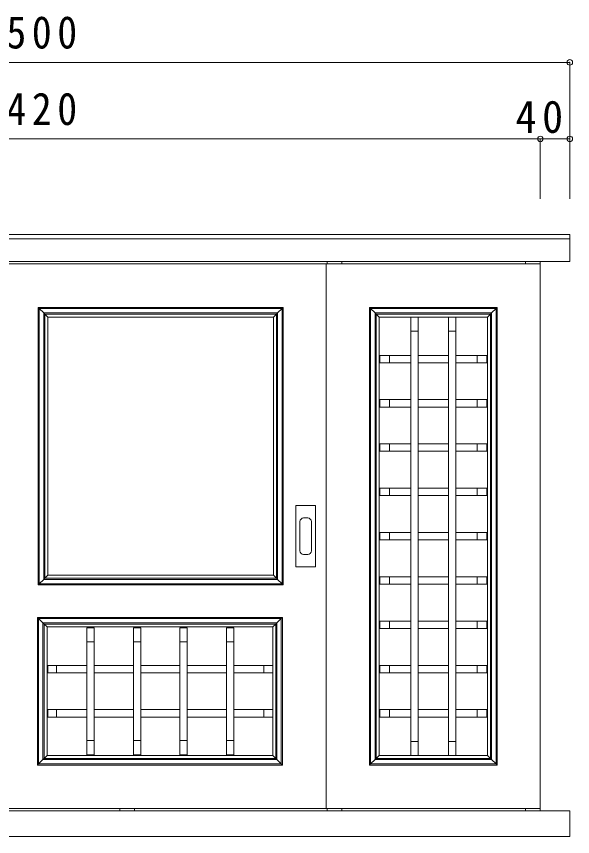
# Model space of a CAD drawing. Units: millimetres at full size, sheet at 1:15; details may follow other scales. Extents: x -2920 to 2930, y -2153 to 2088.
# Drawn here: x -954 to -200, y -138 to 973 of the extents above; entities that cross this region are included whole.
import ezdxf

# ---------------------------------------------------------------- set-up
doc = ezdxf.new("R2010")
doc.units = ezdxf.units.MM
doc.header["$LTSCALE"] = 15
doc.header["$PDMODE"] = 32
doc.header["$PDSIZE"] = 7.5
doc.layers.add('2-2', color=7, linetype='Continuous', lineweight=18)
doc.styles.add('ＭＳ ゴシック', font='')
doc.styles.get('ＭＳ ゴシック').set_extended_font_data('MS Gothic')

msp = doc.modelspace()

# ---------------------------------------------------------------- linework, layer by layer
at = {"layer": '2-2', "color": 4}
for p, q in [((-1703.61, 910.98), (-203.61, 910.98)), ((-1663.61, 807.31), (-243.61, 807.31)), ((-243.61, 807.31), (-203.61, 807.31))]:
    msp.add_line(p, q, dxfattribs=at)
at = {"layer": '2-2'}
for p, q in [((-203.61, 910.98), (-203.61, 807.31)), ((-243.61, 807.31), (-243.61, 726.16)), ((-203.61, 807.31), (-203.61, 726.16)), ((-1703.61, 678.02), (-203.61, 678.02)), ((-203.61, 641.02), (-203.61, 678.02)), ((-1703.61, 672.02), (-203.61, 672.02)), ((-832.61, 638.02), (-1373.61, 638.02)), ((-533.11, 638.02), (-1132.11, 638.02)), ((-243.61, 638.02), (-533.61, 638.02)), ((-533.61, -99.98), (-533.61, 638.02)), ((-532.61, 641.02), (-532.61, 638.02)), ((-512.61, 641.02), (-512.61, 638.02)), ((-263.61, 641.02), (-263.61, 638.02)), ((-243.61, 641.02), (-243.61, 638.02)), ((-243.61, -99.98), (-243.61, 638.52)), ((-592.11, 579.02), (-924.11, 579.02)), ((-924.11, 579.02), (-924.11, 203.02)), ((-592.11, 203.02), (-592.11, 579.02)), ((-473.61, 577.52), (-475.11, 579.02)), ((-475.11, -40.98), (-475.11, 579.02)), ((-475.11, 579.02), (-473.61, 577.52)), ((-475.11, 579.02), (-302.11, 579.02)), ((-302.11, 579.02), (-303.61, 577.52)), ((-303.61, 577.52), (-302.11, 579.02)), ((-302.11, 579.02), (-302.11, -40.98)), ((-922.61, 577.52), (-593.61, 577.52)), ((-922.61, 204.52), (-922.61, 577.52)), ((-599.61, 571.52), (-916.61, 571.52)), ((-916.61, 571.52), (-916.61, 210.52)), ((-601.11, 570.02), (-915.11, 570.02)), ((-915.11, 570.02), (-911.11, 566.02)), ((-915.11, 570.02), (-915.11, 212.02)), ((-601.11, 570.02), (-605.11, 566.02)), ((-601.11, 212.02), (-601.11, 570.02)), ((-599.61, 210.52), (-599.61, 571.52)), ((-593.61, 577.52), (-593.61, 204.52)), ((-467.61, 571.52), (-473.61, 577.52)), ((-473.61, 577.52), (-473.61, -39.48)), ((-473.61, 577.52), (-467.61, 571.52)), ((-303.61, 577.52), (-473.61, 577.52)), ((-466.11, 570.02), (-467.61, 571.52)), ((-467.61, -33.48), (-467.61, 571.52)), ((-467.61, 571.52), (-466.11, 570.02)), ((-467.61, 571.52), (-309.61, 571.52)), ((-462.11, 566.02), (-466.11, 570.02)), ((-466.11, -31.98), (-466.11, 570.02)), ((-466.11, 570.02), (-462.11, 566.02)), ((-466.11, 570.02), (-311.11, 570.02)), ((-311.11, 570.02), (-315.11, 566.02)), ((-315.11, 566.02), (-311.11, 570.02)), ((-309.61, 571.52), (-311.11, 570.02)), ((-311.11, 570.02), (-309.61, 571.52)), ((-311.11, 570.02), (-311.11, -31.98)), ((-303.61, 577.52), (-309.61, 571.52)), ((-309.61, 571.52), (-303.61, 577.52)), ((-309.61, 571.52), (-309.61, -33.48)), ((-303.61, -39.48), (-303.61, 577.52)), ((-911.11, 566.02), (-605.11, 566.02)), ((-911.11, 216.02), (-911.11, 566.02)), ((-605.11, 566.02), (-605.11, 216.02)), ((-462.11, 566.02), (-462.11, -27.98)), ((-315.11, 566.02), (-462.11, 566.02)), ((-419.11, 566.02), (-419.11, 547.02)), ((-409.11, 547.02), (-409.11, 566.02)), ((-368.11, 566.02), (-368.11, 547.02)), ((-358.11, 547.02), (-358.11, 566.02)), ((-315.11, -27.98), (-315.11, 566.02)), ((-419.11, 547.02), (-409.11, 547.02)), ((-419.11, -8.98), (-419.11, 547.02)), ((-409.11, -8.98), (-409.11, 547.02)), ((-368.11, 547.02), (-358.11, 547.02)), ((-368.11, -8.98), (-368.11, 547.02)), ((-358.11, -8.98), (-358.11, 547.02)), ((-419.11, 514.02), (-448.11, 514.02)), ((-368.11, 514.02), (-409.11, 514.02)), ((-329.11, 514.02), (-358.11, 514.02)), ((-419.11, 504.02), (-448.11, 504.02)), ((-368.11, 504.02), (-409.11, 504.02)), ((-329.11, 504.02), (-358.11, 504.02)), ((-419.11, 454.02), (-448.11, 454.02)), ((-368.11, 454.02), (-409.11, 454.02)), ((-329.11, 454.02), (-358.11, 454.02)), ((-419.11, 444.02), (-448.11, 444.02)), ((-368.11, 444.02), (-409.11, 444.02)), ((-329.11, 444.02), (-358.11, 444.02)), ((-419.11, 394.02), (-448.11, 394.02)), ((-368.11, 394.02), (-409.11, 394.02)), ((-329.11, 394.02), (-358.11, 394.02)), ((-419.11, 384.02), (-448.11, 384.02)), ((-368.11, 384.02), (-409.11, 384.02)), ((-329.11, 384.02), (-358.11, 384.02)), ((-419.11, 334.02), (-448.11, 334.02)), ((-368.11, 334.02), (-409.11, 334.02)), ((-329.11, 334.02), (-358.11, 334.02)), ((-419.11, 324.02), (-448.11, 324.02)), ((-368.11, 324.02), (-409.11, 324.02)), ((-329.11, 324.02), (-358.11, 324.02)), ((-574.86, 310.52), (-548.36, 310.52)), ((-574.86, 227.52), (-574.86, 310.52)), ((-548.36, 310.52), (-548.36, 227.52)), ((-564.36, 293.77), (-558.86, 293.77)), ((-569.36, 249.27), (-569.36, 288.77)), ((-553.86, 288.77), (-553.86, 249.27)), ((-419.11, 274.02), (-448.11, 274.02)), ((-368.11, 274.02), (-409.11, 274.02)), ((-329.11, 274.02), (-358.11, 274.02)), ((-419.11, 264.02), (-448.11, 264.02)), ((-368.11, 264.02), (-409.11, 264.02)), ((-329.11, 264.02), (-358.11, 264.02)), ((-558.86, 244.27), (-564.36, 244.27)), ((-548.36, 227.52), (-574.86, 227.52)), ((-915.11, 212.02), (-911.11, 216.02)), ((-915.11, 212.02), (-601.11, 212.02)), ((-605.11, 216.02), (-911.11, 216.02)), ((-601.11, 212.02), (-605.11, 216.02)), ((-419.11, 214.02), (-448.11, 214.02)), ((-368.11, 214.02), (-409.11, 214.02)), ((-329.11, 214.02), (-358.11, 214.02)), ((-924.11, 203.02), (-592.11, 203.02)), ((-593.61, 204.52), (-922.61, 204.52)), ((-916.61, 210.52), (-599.61, 210.52)), ((-419.11, 204.02), (-448.11, 204.02)), ((-368.11, 204.02), (-409.11, 204.02)), ((-329.11, 204.02), (-358.11, 204.02)), ((-925.11, 159.02), (-925.11, -40.98)), ((-593.11, 159.02), (-925.11, 159.02)), ((-923.61, -39.48), (-923.61, 157.52)), ((-923.61, 157.52), (-594.61, 157.52)), ((-594.61, 157.52), (-594.61, -39.48)), ((-593.11, -40.98), (-593.11, 159.02)), ((-917.61, 151.52), (-917.61, -33.48)), ((-600.61, 151.52), (-917.61, 151.52)), ((-916.11, 150.02), (-912.11, 146.02)), ((-916.11, 150.02), (-916.11, -31.98)), ((-602.11, 150.02), (-916.11, 150.02)), ((-912.11, -27.98), (-912.11, 146.02)), ((-912.11, 146.02), (-606.11, 146.02)), ((-858.11, 126.02), (-858.11, 145.02)), ((-858.11, 145.02), (-848.11, 145.02)), ((-848.11, 145.02), (-848.11, 126.02)), ((-795.11, 126.02), (-795.11, 145.02)), ((-795.11, 145.02), (-785.11, 145.02)), ((-785.11, 145.02), (-785.11, 126.02)), ((-732.11, 126.02), (-732.11, 145.02)), ((-732.11, 145.02), (-722.11, 145.02)), ((-722.11, 145.02), (-722.11, 126.02)), ((-669.11, 126.02), (-669.11, 145.02)), ((-669.11, 145.02), (-659.11, 145.02)), ((-659.11, 145.02), (-659.11, 126.02)), ((-602.11, 150.02), (-606.11, 146.02)), ((-606.11, 146.02), (-606.11, -27.98)), ((-602.11, -31.98), (-602.11, 150.02)), ((-600.61, -33.48), (-600.61, 151.52)), ((-419.11, 154.02), (-448.11, 154.02)), ((-368.11, 154.02), (-409.11, 154.02)), ((-329.11, 154.02), (-358.11, 154.02)), ((-419.11, 144.02), (-448.11, 144.02)), ((-368.11, 144.02), (-409.11, 144.02)), ((-329.11, 144.02), (-358.11, 144.02)), ((-858.11, 126.02), (-858.11, -7.98)), ((-848.11, 126.02), (-858.11, 126.02)), ((-848.11, 126.02), (-848.11, -7.98)), ((-795.11, 126.02), (-795.11, -7.98)), ((-785.11, 126.02), (-795.11, 126.02)), ((-785.11, 126.02), (-785.11, -7.98)), ((-732.11, 126.02), (-732.11, -7.98)), ((-722.11, 126.02), (-732.11, 126.02)), ((-722.11, 126.02), (-722.11, -7.98)), ((-669.11, 126.02), (-669.11, -7.98)), ((-659.11, 126.02), (-669.11, 126.02)), ((-659.11, 126.02), (-659.11, -7.98)), ((-911.11, 94.02), (-899.11, 94.02)), ((-911.11, 84.02), (-911.11, 94.02)), ((-899.11, 94.02), (-899.11, 84.02)), ((-899.11, 94.02), (-858.11, 94.02)), ((-848.11, 94.02), (-795.11, 94.02)), ((-785.11, 94.02), (-732.11, 94.02)), ((-722.11, 94.02), (-669.11, 94.02)), ((-659.11, 94.02), (-618.11, 94.02)), ((-419.11, 94.02), (-448.11, 94.02)), ((-368.11, 94.02), (-409.11, 94.02)), ((-329.11, 94.02), (-358.11, 94.02)), ((-899.11, 84.02), (-911.11, 84.02)), ((-899.11, 84.02), (-858.11, 84.02)), ((-848.11, 84.02), (-795.11, 84.02)), ((-785.11, 84.02), (-732.11, 84.02)), ((-722.11, 84.02), (-669.11, 84.02)), ((-659.11, 84.02), (-618.11, 84.02)), ((-606.11, 84.02), (-618.11, 84.02)), ((-419.11, 84.02), (-448.11, 84.02)), ((-368.11, 84.02), (-409.11, 84.02)), ((-329.11, 84.02), (-358.11, 84.02)), ((-911.11, 34.02), (-899.11, 34.02)), ((-911.11, 24.02), (-911.11, 34.02)), ((-899.11, 34.02), (-899.11, 24.02)), ((-899.11, 34.02), (-858.11, 34.02)), ((-848.11, 34.02), (-795.11, 34.02)), ((-785.11, 34.02), (-732.11, 34.02)), ((-722.11, 34.02), (-669.11, 34.02)), ((-659.11, 34.02), (-618.11, 34.02)), ((-419.11, 34.02), (-448.11, 34.02)), ((-368.11, 34.02), (-409.11, 34.02)), ((-329.11, 34.02), (-358.11, 34.02)), ((-899.11, 24.02), (-911.11, 24.02)), ((-899.11, 24.02), (-858.11, 24.02)), ((-848.11, 24.02), (-795.11, 24.02)), ((-785.11, 24.02), (-732.11, 24.02)), ((-722.11, 24.02), (-669.11, 24.02)), ((-659.11, 24.02), (-618.11, 24.02)), ((-606.11, 24.02), (-618.11, 24.02)), ((-419.11, 24.02), (-448.11, 24.02)), ((-368.11, 24.02), (-409.11, 24.02)), ((-329.11, 24.02), (-358.11, 24.02)), ((-858.11, -26.98), (-858.11, -7.98)), ((-858.11, -7.98), (-848.11, -7.98)), ((-848.11, -7.98), (-848.11, -26.98)), ((-795.11, -26.98), (-795.11, -7.98)), ((-795.11, -7.98), (-785.11, -7.98)), ((-785.11, -7.98), (-785.11, -26.98)), ((-732.11, -26.98), (-732.11, -7.98)), ((-732.11, -7.98), (-722.11, -7.98)), ((-722.11, -7.98), (-722.11, -26.98)), ((-669.11, -26.98), (-669.11, -7.98)), ((-669.11, -7.98), (-659.11, -7.98)), ((-659.11, -7.98), (-659.11, -26.98)), ((-419.11, -8.98), (-419.11, -27.98)), ((-409.11, -8.98), (-419.11, -8.98)), ((-409.11, -27.98), (-409.11, -8.98)), ((-368.11, -8.98), (-368.11, -27.98)), ((-358.11, -8.98), (-368.11, -8.98)), ((-358.11, -27.98), (-358.11, -8.98)), ((-916.11, -31.98), (-912.11, -27.98)), ((-916.11, -31.98), (-602.11, -31.98)), ((-606.11, -27.98), (-912.11, -27.98)), ((-848.11, -26.98), (-858.11, -26.98)), ((-785.11, -26.98), (-795.11, -26.98)), ((-722.11, -26.98), (-732.11, -26.98)), ((-659.11, -26.98), (-669.11, -26.98)), ((-602.11, -31.98), (-606.11, -27.98)), ((-467.61, -33.48), (-466.11, -31.98)), ((-466.11, -31.98), (-467.61, -33.48)), ((-466.11, -31.98), (-462.11, -27.98)), ((-462.11, -27.98), (-466.11, -31.98)), ((-311.11, -31.98), (-466.11, -31.98)), ((-462.11, -27.98), (-315.11, -27.98)), ((-315.11, -27.98), (-311.11, -31.98)), ((-311.11, -31.98), (-315.11, -27.98)), ((-311.11, -31.98), (-309.61, -33.48)), ((-309.61, -33.48), (-311.11, -31.98)), ((-925.11, -40.98), (-593.11, -40.98)), ((-594.61, -39.48), (-923.61, -39.48)), ((-917.61, -33.48), (-600.61, -33.48)), ((-475.11, -40.98), (-473.61, -39.48)), ((-473.61, -39.48), (-475.11, -40.98)), ((-302.11, -40.98), (-475.11, -40.98)), ((-473.61, -39.48), (-467.61, -33.48)), ((-467.61, -33.48), (-473.61, -39.48)), ((-473.61, -39.48), (-303.61, -39.48)), ((-309.61, -33.48), (-467.61, -33.48)), ((-309.61, -33.48), (-303.61, -39.48)), ((-303.61, -39.48), (-309.61, -33.48)), ((-303.61, -39.48), (-302.11, -40.98)), ((-302.11, -40.98), (-303.61, -39.48)), ((-1373.61, -99.98), (-832.61, -99.98)), ((-1132.11, -99.98), (-533.61, -99.98)), ((-832.11, -99.98), (-832.61, -99.98)), ((-813.61, -102.98), (-813.61, -99.98)), ((-793.61, -102.98), (-793.61, -99.98)), ((-533.11, -99.98), (-533.61, -99.98)), ((-533.61, -99.98), (-243.61, -99.98)), ((-532.61, -99.98), (-532.61, -102.98)), ((-512.61, -99.98), (-512.61, -102.98)), ((-263.61, -99.98), (-263.61, -102.98)), ((-243.61, -99.98), (-243.61, -102.98)), ((-203.61, -102.98), (-1703.61, -102.98)), ((-203.61, -137.98), (-203.61, -102.98)), ((-203.61, -137.98), (-1703.61, -137.98))]:
    msp.add_line(p, q, dxfattribs=at)
for points in [[(-203.61, 641.02), (-1703.61, 641.02), (-1703.61, 678.02), (-203.61, 678.02)], [(-911.11, 566.02), (-915.11, 570.02), (-916.61, 571.52), (-922.61, 577.52), (-924.11, 579.02)], [(-924.11, 579.02), (-922.61, 577.52), (-916.61, 571.52), (-915.11, 570.02)], [(-605.11, 566.02), (-601.11, 570.02), (-599.61, 571.52), (-593.61, 577.52), (-592.11, 579.02)], [(-592.11, 579.02), (-593.61, 577.52), (-599.61, 571.52), (-601.11, 570.02)], [(-911.11, 216.02), (-915.11, 212.02), (-916.61, 210.52), (-922.61, 204.52), (-924.11, 203.02)], [(-924.11, 203.02), (-922.61, 204.52), (-916.61, 210.52), (-915.11, 212.02)], [(-605.11, 216.02), (-601.11, 212.02), (-599.61, 210.52), (-593.61, 204.52), (-592.11, 203.02)], [(-592.11, 203.02), (-593.61, 204.52), (-599.61, 210.52), (-601.11, 212.02)], [(-925.11, 159.02), (-923.61, 157.52), (-917.61, 151.52), (-916.11, 150.02)], [(-912.11, 146.02), (-916.11, 150.02), (-917.61, 151.52), (-923.61, 157.52), (-925.11, 159.02)], [(-606.11, 146.02), (-602.11, 150.02), (-600.61, 151.52), (-594.61, 157.52), (-593.11, 159.02)], [(-593.11, 159.02), (-594.61, 157.52), (-600.61, 151.52), (-602.11, 150.02)], [(-618.11, 84.02), (-618.11, 94.02), (-606.11, 94.02)], [(-618.11, 24.02), (-618.11, 34.02), (-606.11, 34.02)], [(-912.11, -27.98), (-916.11, -31.98), (-917.61, -33.48), (-923.61, -39.48), (-925.11, -40.98)], [(-925.11, -40.98), (-923.61, -39.48), (-917.61, -33.48), (-916.11, -31.98)], [(-606.11, -27.98), (-602.11, -31.98), (-600.61, -33.48), (-594.61, -39.48), (-593.11, -40.98)], [(-593.11, -40.98), (-594.61, -39.48), (-600.61, -33.48), (-602.11, -31.98)]]:
    msp.add_lwpolyline(points, dxfattribs=at)
for points in [[(-461.11, 504.02), (-448.11, 504.02), (-448.11, 514.02), (-461.11, 514.02)], [(-329.11, 504.02), (-316.11, 504.02), (-316.11, 514.02), (-329.11, 514.02)], [(-461.11, 444.02), (-448.11, 444.02), (-448.11, 454.02), (-461.11, 454.02)], [(-329.11, 444.02), (-316.11, 444.02), (-316.11, 454.02), (-329.11, 454.02)], [(-461.11, 384.02), (-448.11, 384.02), (-448.11, 394.02), (-461.11, 394.02)], [(-329.11, 384.02), (-316.11, 384.02), (-316.11, 394.02), (-329.11, 394.02)], [(-461.11, 324.02), (-448.11, 324.02), (-448.11, 334.02), (-461.11, 334.02)], [(-329.11, 324.02), (-316.11, 324.02), (-316.11, 334.02), (-329.11, 334.02)], [(-461.11, 264.02), (-448.11, 264.02), (-448.11, 274.02), (-461.11, 274.02)], [(-329.11, 264.02), (-316.11, 264.02), (-316.11, 274.02), (-329.11, 274.02)], [(-461.11, 204.02), (-448.11, 204.02), (-448.11, 214.02), (-461.11, 214.02)], [(-329.11, 204.02), (-316.11, 204.02), (-316.11, 214.02), (-329.11, 214.02)], [(-461.11, 144.02), (-448.11, 144.02), (-448.11, 154.02), (-461.11, 154.02)], [(-329.11, 144.02), (-316.11, 144.02), (-316.11, 154.02), (-329.11, 154.02)], [(-461.11, 84.02), (-448.11, 84.02), (-448.11, 94.02), (-461.11, 94.02)], [(-329.11, 84.02), (-316.11, 84.02), (-316.11, 94.02), (-329.11, 94.02)], [(-461.11, 24.02), (-448.11, 24.02), (-448.11, 34.02), (-461.11, 34.02)], [(-329.11, 24.02), (-316.11, 24.02), (-316.11, 34.02), (-329.11, 34.02)]]:
    msp.add_lwpolyline(points, close=True, dxfattribs=at)
for centre, start, end in [((-564.36, 288.77), 90, 180), ((-558.86, 288.77), 0, 90), ((-564.36, 249.27), 180, 270), ((-558.86, 249.27), 270, 0)]:
    msp.add_arc(centre, 5, start, end, dxfattribs=at)
at = {"layer": '2-2', "color": 4}
for p in [(-203.61, 910.98), (-203.61, 910.98), (-243.61, 807.31), (-243.61, 807.31), (-203.61, 807.31)]:
    msp.add_point(p, dxfattribs=at)

# ---------------------------------------------------------------- texts
at = {"layer": '2-2', "char_height": 43.99, "attachment_point": 7, "style": 'ＭＳ ゴシック'}
for s, insert in [('\\T1.28;\\W0.9;1,500', (-1036.11, 918.48)), ('\\T1.28;\\W0.9;1,420', (-1036.11, 814.81)), ('\\T1.27;\\W0.95;40', (-277.26, 814.81))]:
    msp.add_mtext(s, dxfattribs=dict(at, insert=insert))

doc.saveas('drawing.dxf')
